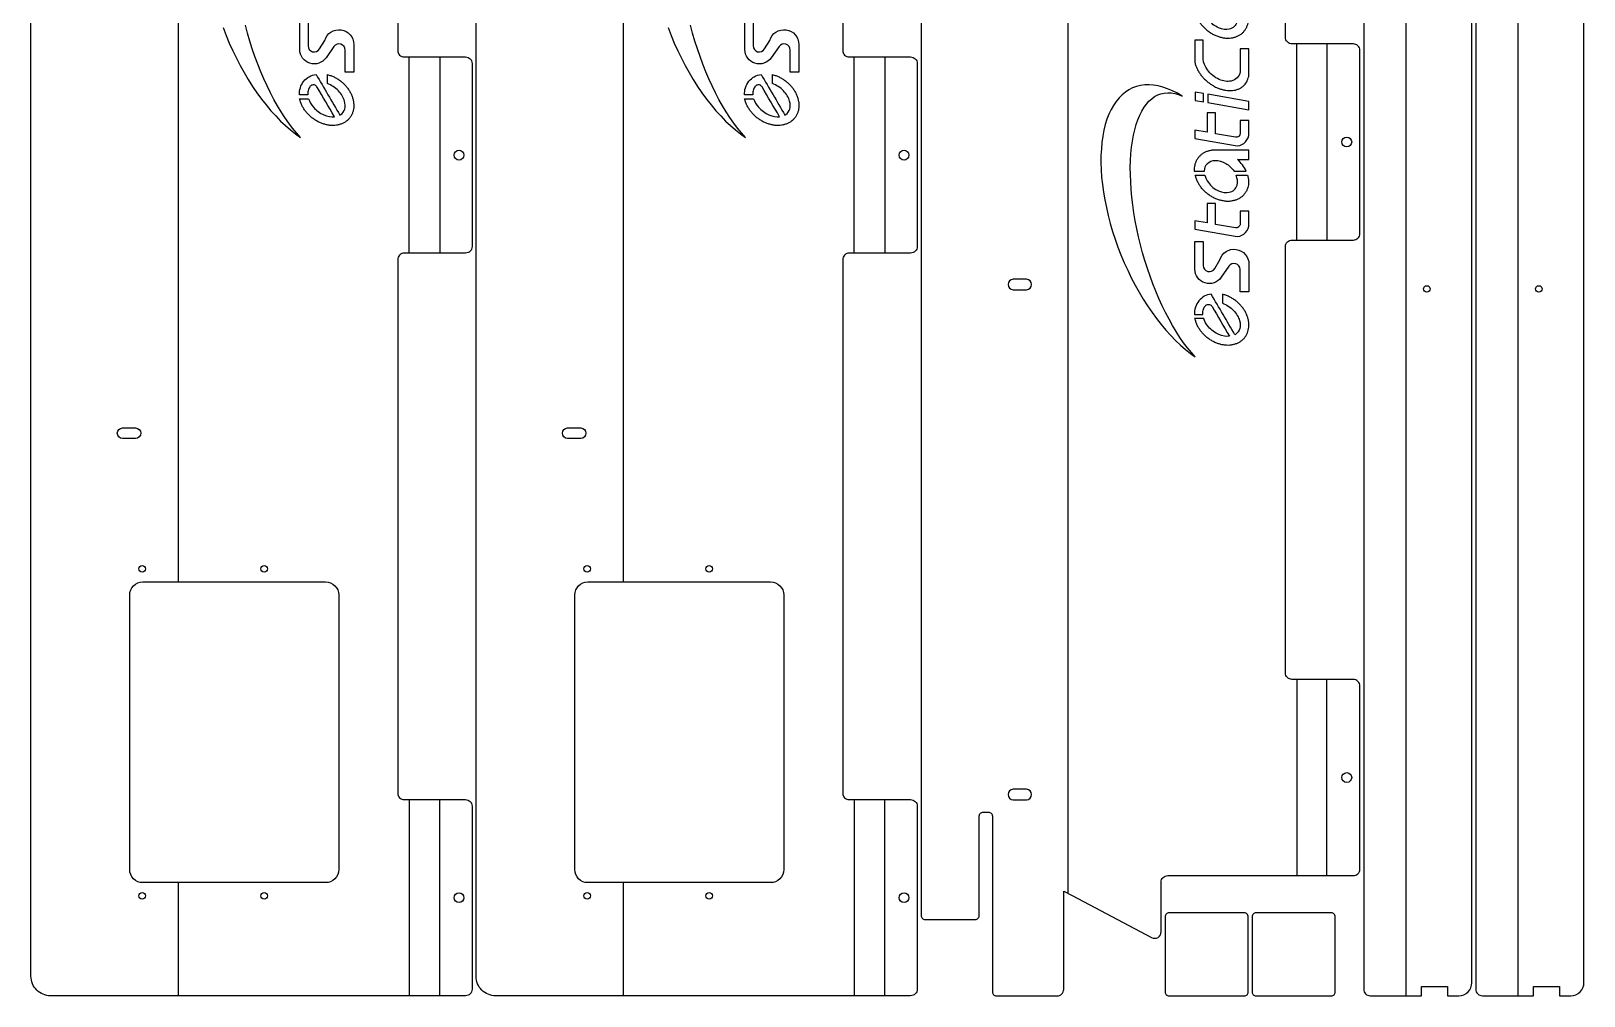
# Model space of a CAD drawing. Extents: x 8294 to 9504, y 14042 to 16993.
# Drawn here: x 8294 to 9481, y 14042 to 14780 of the extents above; entities that cross this region are included whole.
import ezdxf

# ---------------------------------------------------------------- set-up
doc = ezdxf.new("R2010")
doc.units = 0

# ---------------------------------------------------------------- blocks, each defined once
blk = doc.blocks.new('Part2130793501', base_point=(-622, -136.7))
at = {"layer": '1'}
blk.add_lwpolyline([(617, 198.7), (-560.5, 198.7, 0.414214), (-563.5, 195.7), (-563.5, 157.2, 0.414214), (-560.5, 154.2), (-484.5, 154.2, -0.414214), (-481.5, 151.2), (-481.5, 147.2, -0.414214), (-484.5, 144.2), (-619, 144.2, 0.414214), (-622, 141.2), (-622, 94.7, 0.414214), (-617, 89.7), (-542, 89.7), (-542, 89.5), (-545.1, 83.1), (-577.4, 22.5, 0.565773), (-572.9, 15.2), (-535, 15.2, -0.414214), (-530, 10.2), (-530, -131.7, 0.414214), (-525, -136.7), (-385, -136.7, 0.414214), (-380, -131.7), (-380, -84.8, -0.414214), (-375, -79.8), (-49, -79.8, -0.414214), (-44, -84.8), (-44, -131.7, 0.414214), (-39, -136.7), (101, -136.7, 0.414214), (106, -131.7), (106, -84.8, -0.414214), (111, -79.8), (437, -79.8, -0.414214)], format="xyb", dxfattribs=at)
for points in [[(-464, 128.2, 1), (-472, 128.2), (-472, 118.2, 1), (-464, 118.2)], [(-74, 128.2, 1), (-82, 128.2), (-82, 118.2, 1), (-74, 118.2)], [(-45.1, -10.6), (-45.1, -16.9), (-63.4, -16.9, 0.761737), (-65.8, -25.7), (-59.2, -29.6, -0.865241), (-62.4, -51.9), (-83.6, -51.9), (-83.6, -45.2), (-66.6, -45.2, 0.735169), (-64, -36.6), (-72.5, -30.7, -0.735169), (-66.3, -10.6)], [(-16, -20), (-30.9, -20), (-29.3, -10.6), (-35.6, -10.6), (-41.4, -43, 0.386919), (-31.6, -51.9), (-21.8, -51.9), (-21.8, -45.2), (-31.6, -45.2, -0.466308), (-34.7, -41.5), (-32, -26.3), (-16, -26.3)], [(53.4, -20), (38.4, -20), (40.1, -10.6), (33.7, -10.6), (28, -43, 0.386919), (37.7, -51.9), (47.5, -51.9), (47.5, -45.2), (37.7, -45.2, -0.466308), (34.6, -41.5), (37.3, -26.3), (53.4, -26.3)]]:
    blk.add_lwpolyline(points, format="xyb", close=True, dxfattribs=at)
for points in [[(66, -0.9), (68.3, 2.8), (70.1, 6.6), (71.7, 10.3), (73, 13.9), (73.9, 17.5), (74.5, 21), (74.7, 24.4), (74.6, 27.7), (74.2, 30.9), (73.4, 34), (72.3, 37), (70.9, 39.8), (69.1, 42.5), (67.1, 45), (64.7, 47.4), (62, 49.6), (59, 51.6), (55.7, 53.5), (52.2, 55.1), (48.4, 56.6), (44.3, 57.9), (40, 59), (35.5, 59.8), (30.7, 60.5), (25.7, 60.9), (20.6, 61.2), (15.3, 61.2), (9.8, 61.1), (4.2, 60.7), (-1.5, 60.1), (-7.3, 59.3), (-13.3, 58.3), (-19.2, 57.1), (-25.2, 55.7), (-31.3, 54.1), (-37.4, 52.3), (-43.4, 50.3), (-49.4, 48.2), (-55.4, 45.9), (-61.3, 43.4), (-67.1, 40.8), (-72.9, 38), (-78.5, 35.1), (-83.9, 32), (-89.2, 28.9), (-94.4, 25.6), (-99.4, 22.2), (-104.1, 18.7), (-108.7, 15.2), (-113, 11.6), (-117.1, 7.9), (-120.9, 4.2), (-124.4, 0.4), (-127.7, -3.4), (-130.7, -7.2), (-133.4, -10.9), (-130, -7.9), (-126.4, -5), (-122.5, -2), (-118.4, 0.9), (-114, 3.7), (-109.3, 6.5), (-104.5, 9.2), (-99.4, 11.9), (-94.2, 14.4), (-88.7, 16.9), (-83.2, 19.3), (-77.5, 21.6), (-71.7, 23.7), (-65.7, 25.7), (-59.7, 27.6), (-53.7, 29.4), (-47.6, 31), (-41.5, 32.5), (-35.3, 33.9), (-29.2, 35), (-23.2, 36.1), (-17.1, 36.9), (-11.2, 37.6), (-5.3, 38.2), (0.4, 38.5), (6, 38.7), (11.5, 38.8), (16.8, 38.6), (21.9, 38.3), (26.9, 37.8), (31.6, 37.2), (36.1, 36.4), (40.3, 35.4), (44.3, 34.3), (48, 33), (51.5, 31.6), (54.6, 30), (57.5, 28.3), (60, 26.5), (62.2, 24.5), (64.1, 22.4), (65.7, 20.2), (67, 17.8), (67.9, 15.4), (68.4, 12.9), (68.6, 10.2), (68.5, 7.5), (68, 4.8), (67.2, 2)], [(69.2, -10.9), (62.8, -10.9), (61.7, -17.2), (68.1, -17.2)], [(67.5, -20.4), (61.1, -20.4), (55.6, -51.9), (62, -51.9)]]:
    blk.add_lwpolyline(points, close=True, dxfattribs=at)
for centre in [(-455, -126.7), (31, -126.7)]:
    blk.add_circle(centre, 3.75, dxfattribs=at)
for points, knots in [([(-85.3, -23), (-95.7, -29.1), (-106, -35.1), (-116.4, -41.2), (-116.4, -41.2), (-116.2, -41.4), (-116.1, -41.7), (-115.9, -41.9), (-115.9, -41.9), (-114.9, -43.4), (-113.5, -44.4), (-111.7, -44.9), (-111.7, -44.9), (-110, -45.4), (-107.9, -45.4), (-105.6, -44.7), (-105.6, -44.7), (-103, -44), (-100.2, -42.4), (-97.8, -40.1), (-97.8, -40.1), (-95.3, -37.7), (-93.4, -34.7), (-92.3, -31.6), (-92.3, -31.6), (-90, -31.6), (-87.7, -31.6), (-85.4, -31.6), (-85.4, -31.6), (-85.7, -32.5), (-85.9, -33.3), (-86.2, -34.2), (-86.2, -34.2), (-86.6, -35.1), (-86.9, -35.9), (-87.3, -36.7), (-87.3, -36.7), (-87.7, -37.6), (-88.2, -38.4), (-88.6, -39.2), (-88.6, -39.2), (-89.1, -40), (-89.7, -40.7), (-90.2, -41.5), (-90.2, -41.5), (-90.8, -42.2), (-91.4, -43), (-92, -43.7), (-92, -43.7), (-92.7, -44.3), (-93.3, -45), (-94, -45.6), (-94, -45.6), (-94.7, -46.2), (-95.4, -46.8), (-96.2, -47.4), (-96.2, -47.4), (-96.9, -47.9), (-97.7, -48.4), (-98.5, -48.9), (-98.5, -48.9), (-99.3, -49.3), (-100, -49.7), (-100.8, -50.1), (-100.8, -50.1), (-101.7, -50.4), (-102.5, -50.7), (-103.3, -51), (-103.3, -51), (-104.1, -51.2), (-104.9, -51.4), (-105.7, -51.6), (-105.7, -51.6), (-106.6, -51.7), (-107.4, -51.8), (-108.2, -51.9), (-108.2, -51.9), (-109, -51.8), (-109.8, -51.8), (-110.6, -51.8), (-110.6, -51.8), (-111.3, -51.7), (-112.1, -51.6), (-112.9, -51.4), (-112.9, -51.4), (-113.6, -51.2), (-114.3, -51), (-115, -50.8), (-115, -50.8), (-115.7, -50.4), (-116.4, -50.1), (-117, -49.8), (-117, -49.8), (-117.6, -49.3), (-118.2, -48.9), (-118.8, -48.5), (-118.8, -48.5), (-119.4, -48), (-119.9, -47.5), (-120.4, -46.9), (-120.4, -46.9), (-120.9, -46.3), (-121.3, -45.7), (-121.8, -45.1), (-121.8, -45.1), (-122.1, -44.5), (-122.5, -43.8), (-122.8, -43.1), (-122.8, -43.1), (-123.1, -42.4), (-123.4, -41.6), (-123.6, -40.9), (-123.6, -40.9), (-123.8, -40.1), (-123.9, -39.3), (-124.1, -38.5), (-124.1, -38.5), (-124.2, -37.7), (-124.2, -36.9), (-124.3, -36.1), (-124.3, -36.1), (-124.3, -35.2), (-124.2, -34.4), (-124.2, -33.5), (-124.2, -33.5), (-124, -32.6), (-123.9, -31.8), (-123.8, -30.9), (-123.8, -30.9), (-123.5, -30), (-123.3, -29.2), (-123, -28.3), (-123, -28.3), (-122.7, -27.5), (-122.4, -26.6), (-122, -25.7), (-122, -25.7), (-121.6, -24.9), (-121.2, -24.1), (-120.8, -23.3), (-120.8, -23.3), (-120.3, -22.5), (-119.8, -21.7), (-119.2, -20.9), (-119.2, -20.9), (-118.7, -20.2), (-118.1, -19.4), (-117.5, -18.7), (-117.5, -18.7), (-116.8, -18), (-116.2, -17.4), (-115.5, -16.7), (-115.5, -16.7), (-114.8, -16.1), (-114.1, -15.5), (-113.4, -14.9), (-113.4, -14.9), (-112.7, -14.4), (-111.9, -13.9), (-111.1, -13.3), (-111.1, -13.3), (-110.4, -12.9), (-109.6, -12.5), (-108.8, -12.1), (-108.8, -12.1), (-108, -11.7), (-107.2, -11.4), (-106.3, -11.1), (-106.3, -11.1), (-105.5, -10.9), (-104.7, -10.6), (-103.9, -10.4), (-103.9, -10.4), (-103.9, -12.7), (-103.9, -15), (-103.9, -17.3), (-103.9, -17.3), (-106.1, -18), (-108.4, -19.2), (-110.4, -21), (-110.4, -21), (-112.9, -23.1), (-114.9, -26), (-116.2, -28.9), (-116.2, -28.9), (-117.4, -31.7), (-117.8, -34.6), (-117.6, -37), (-117.6, -37), (-110, -32.6), (-102.4, -28.1), (-94.8, -23.7), (-94.8, -23.7), (-94.4, -23.5), (-94.1, -23.2), (-93.9, -22.9), (-93.9, -22.9), (-93.7, -22.6), (-93.5, -22.2), (-93.4, -21.8), (-93.4, -21.8), (-93.2, -21.5), (-93.2, -21.1), (-93.2, -20.7), (-93.2, -20.7), (-93.3, -20.3), (-93.4, -19.9), (-93.6, -19.5), (-93.6, -19.5), (-93.8, -19.2), (-94, -18.9), (-94.3, -18.6), (-94.3, -18.6), (-95, -18), (-95.8, -17.5), (-96.8, -17.1), (-96.8, -17.1), (-98, -16.7), (-99.3, -16.5), (-100.9, -16.7), (-100.9, -16.7), (-100.9, -14.6), (-100.9, -12.5), (-100.9, -10.4), (-100.9, -10.4), (-99, -10.2), (-97.2, -10.4), (-95.4, -11), (-95.4, -11), (-93.7, -11.5), (-92, -12.4), (-90.6, -13.6), (-90.6, -13.6), (-89.1, -14.7), (-87.9, -16.2), (-87, -17.8), (-87, -17.8), (-86.1, -19.4), (-85.5, -21.2), (-85.3, -23)], [0, 0, 0, 0, 0.016667, 0.016667, 0.016667, 0.016667, 0.033333, 0.033333, 0.033333, 0.033333, 0.05, 0.05, 0.05, 0.05, 0.066667, 0.066667, 0.066667, 0.066667, 0.083333, 0.083333, 0.083333, 0.083333, 0.1, 0.1, 0.1, 0.1, 0.116667, 0.116667, 0.116667, 0.116667, 0.133333, 0.133333, 0.133333, 0.133333, 0.15, 0.15, 0.15, 0.15, 0.166667, 0.166667, 0.166667, 0.166667, 0.183333, 0.183333, 0.183333, 0.183333, 0.2, 0.2, 0.2, 0.2, 0.216667, 0.216667, 0.216667, 0.216667, 0.233333, 0.233333, 0.233333, 0.233333, 0.25, 0.25, 0.25, 0.25, 0.266667, 0.266667, 0.266667, 0.266667, 0.283333, 0.283333, 0.283333, 0.283333, 0.3, 0.3, 0.3, 0.3, 0.316667, 0.316667, 0.316667, 0.316667, 0.333333, 0.333333, 0.333333, 0.333333, 0.35, 0.35, 0.35, 0.35, 0.366667, 0.366667, 0.366667, 0.366667, 0.383333, 0.383333, 0.383333, 0.383333, 0.4, 0.4, 0.4, 0.4, 0.416667, 0.416667, 0.416667, 0.416667, 0.433333, 0.433333, 0.433333, 0.433333, 0.45, 0.45, 0.45, 0.45, 0.466667, 0.466667, 0.466667, 0.466667, 0.483333, 0.483333, 0.483333, 0.483333, 0.5, 0.5, 0.5, 0.5, 0.516667, 0.516667, 0.516667, 0.516667, 0.533333, 0.533333, 0.533333, 0.533333, 0.55, 0.55, 0.55, 0.55, 0.566667, 0.566667, 0.566667, 0.566667, 0.583333, 0.583333, 0.583333, 0.583333, 0.6, 0.6, 0.6, 0.6, 0.616667, 0.616667, 0.616667, 0.616667, 0.633333, 0.633333, 0.633333, 0.633333, 0.65, 0.65, 0.65, 0.65, 0.666667, 0.666667, 0.666667, 0.666667, 0.683333, 0.683333, 0.683333, 0.683333, 0.7, 0.7, 0.7, 0.7, 0.716667, 0.716667, 0.716667, 0.716667, 0.733333, 0.733333, 0.733333, 0.733333, 0.75, 0.75, 0.75, 0.75, 0.766667, 0.766667, 0.766667, 0.766667, 0.783333, 0.783333, 0.783333, 0.783333, 0.8, 0.8, 0.8, 0.8, 0.816667, 0.816667, 0.816667, 0.816667, 0.833333, 0.833333, 0.833333, 0.833333, 0.85, 0.85, 0.85, 0.85, 0.866667, 0.866667, 0.866667, 0.866667, 0.883333, 0.883333, 0.883333, 0.883333, 0.9, 0.9, 0.9, 0.9, 0.916667, 0.916667, 0.916667, 0.916667, 0.933333, 0.933333, 0.933333, 0.933333, 0.95, 0.95, 0.95, 0.95, 0.966667, 0.966667, 0.966667, 0.966667, 0.983333, 0.983333, 0.983333, 0.983333, 1, 1, 1, 1]), ([(5.7, -10.8), (4.8, -11.1), (4, -11.3), (3.2, -11.6), (3.2, -11.6), (2.4, -11.9), (1.5, -12.2), (0.7, -12.6), (0.7, -12.6), (-0.1, -13), (-0.9, -13.5), (-1.7, -13.9), (-1.7, -13.9), (-2.4, -14.4), (-3.2, -15), (-3.9, -15.5), (-3.9, -15.5), (-4.7, -16.1), (-5.4, -16.7), (-6.1, -17.4), (-6.1, -17.4), (-6.7, -18.1), (-7.4, -18.8), (-8, -19.4), (-8, -19.4), (-8.6, -20.2), (-9.2, -21), (-9.8, -21.7), (-9.8, -21.7), (-10.3, -22.5), (-10.8, -23.3), (-11.2, -24.1), (-11.2, -24.1), (-11.7, -25), (-12.1, -25.8), (-12.5, -26.7), (-12.5, -26.7), (-12.8, -27.6), (-13.1, -28.4), (-13.4, -29.3), (-13.4, -29.3), (-13.6, -30.2), (-13.8, -31.1), (-14, -31.9), (-14, -31.9), (-14.1, -32.8), (-14.2, -33.7), (-14.4, -34.6), (-14.4, -34.6), (-14.4, -35.4), (-14.4, -36.3), (-14.4, -37.1), (-14.4, -37.1), (-14.2, -37.9), (-14.1, -38.8), (-14, -39.6), (-14, -39.6), (-13.8, -40.4), (-13.6, -41.1), (-13.4, -41.9), (-13.4, -41.9), (-13.1, -42.6), (-12.8, -43.3), (-12.5, -44.1), (-12.5, -44.1), (-12.1, -44.7), (-11.7, -45.3), (-11.2, -46), (-11.2, -46), (-10.8, -46.6), (-10.3, -47.1), (-9.8, -47.7), (-9.8, -47.7), (-9.2, -48.1), (-8.6, -48.6), (-8, -49.1), (-8, -49.1), (-7.4, -49.5), (-6.7, -49.8), (-6.1, -50.2), (-6.1, -50.2), (-5.4, -50.5), (-4.7, -50.7), (-3.9, -51), (-3.9, -51), (-3.2, -51.2), (-2.4, -51.3), (-1.7, -51.5), (-1.7, -51.5), (-0.9, -51.5), (-0.1, -51.6), (0.7, -51.6), (0.7, -51.6), (1.5, -51.6), (2.4, -51.5), (3.2, -51.4), (3.2, -51.4), (4, -51.2), (4.8, -51.1), (5.7, -50.9), (5.7, -50.9), (5.7, -47.9), (5.7, -45), (5.7, -42.1), (5.7, -42.1), (3, -43.2), (0.2, -43.4), (-2, -42.8), (-2, -42.8), (-4.9, -42), (-6.9, -39.8), (-7.5, -36.7), (-7.5, -36.7), (-8, -34.4), (-7.7, -31.5), (-6.4, -28.7), (-6.4, -28.7), (-5.1, -25.7), (-2.8, -22.9), (-0.1, -20.9), (-0.1, -20.9), (1.7, -19.6), (3.7, -18.7), (5.7, -18.2), (5.7, -18.2), (5.7, -15.8), (5.7, -13.3), (5.7, -10.8)], [0, 0, 0, 0, 0.03125, 0.03125, 0.03125, 0.03125, 0.0625, 0.0625, 0.0625, 0.0625, 0.09375, 0.09375, 0.09375, 0.09375, 0.125, 0.125, 0.125, 0.125, 0.15625, 0.15625, 0.15625, 0.15625, 0.1875, 0.1875, 0.1875, 0.1875, 0.21875, 0.21875, 0.21875, 0.21875, 0.25, 0.25, 0.25, 0.25, 0.28125, 0.28125, 0.28125, 0.28125, 0.3125, 0.3125, 0.3125, 0.3125, 0.34375, 0.34375, 0.34375, 0.34375, 0.375, 0.375, 0.375, 0.375, 0.40625, 0.40625, 0.40625, 0.40625, 0.4375, 0.4375, 0.4375, 0.4375, 0.46875, 0.46875, 0.46875, 0.46875, 0.5, 0.5, 0.5, 0.5, 0.53125, 0.53125, 0.53125, 0.53125, 0.5625, 0.5625, 0.5625, 0.5625, 0.59375, 0.59375, 0.59375, 0.59375, 0.625, 0.625, 0.625, 0.625, 0.65625, 0.65625, 0.65625, 0.65625, 0.6875, 0.6875, 0.6875, 0.6875, 0.71875, 0.71875, 0.71875, 0.71875, 0.75, 0.75, 0.75, 0.75, 0.78125, 0.78125, 0.78125, 0.78125, 0.8125, 0.8125, 0.8125, 0.8125, 0.84375, 0.84375, 0.84375, 0.84375, 0.875, 0.875, 0.875, 0.875, 0.90625, 0.90625, 0.90625, 0.90625, 0.9375, 0.9375, 0.9375, 0.9375, 0.96875, 0.96875, 0.96875, 0.96875, 1, 1, 1, 1]), ([(24.8, -26.1), (24.8, -34.7), (24.8, -43.3), (24.8, -51.9), (24.8, -51.9), (22.4, -51.9), (20.1, -51.9), (17.7, -51.9), (17.7, -51.9), (17.7, -49), (17.7, -46), (17.7, -43.1), (17.7, -43.1), (16.4, -44.5), (15, -45.8), (13.5, -46.9), (13.5, -46.9), (12, -48.1), (10.4, -49), (8.7, -49.8), (8.7, -49.8), (8.7, -46.7), (8.7, -43.6), (8.7, -40.5), (8.7, -40.5), (11.1, -38.9), (13.2, -36.6), (14.6, -34.2), (14.6, -34.2), (16.2, -31.6), (16.9, -28.8), (16.9, -26.3), (16.9, -26.3), (16.9, -23.8), (16, -21.7), (14.6, -20.3), (14.6, -20.3), (13.2, -18.8), (11.1, -17.9), (8.7, -17.9), (8.7, -17.9), (8.7, -15.3), (8.7, -12.7), (8.7, -10.1), (8.7, -10.1), (9.5, -10.1), (10.3, -10.1), (11.1, -10.1), (11.1, -10.1), (11.9, -10.2), (12.6, -10.4), (13.4, -10.5), (13.4, -10.5), (14.1, -10.7), (14.9, -10.9), (15.6, -11.2), (15.6, -11.2), (16.3, -11.5), (16.9, -11.8), (17.6, -12.2), (17.6, -12.2), (18.2, -12.6), (18.8, -13), (19.4, -13.5), (19.4, -13.5), (20, -14), (20.5, -14.5), (21, -15), (21, -15), (21.5, -15.7), (21.9, -16.3), (22.4, -16.9), (22.4, -16.9), (22.7, -17.6), (23.1, -18.2), (23.4, -18.9), (23.4, -18.9), (23.7, -19.7), (23.9, -20.4), (24.2, -21.2), (24.2, -21.2), (24.4, -22), (24.5, -22.8), (24.7, -23.6), (24.7, -23.6), (24.7, -24.4), (24.8, -25.3), (24.8, -26.1)], [0, 0, 0, 0, 0.045455, 0.045455, 0.045455, 0.045455, 0.090909, 0.090909, 0.090909, 0.090909, 0.136364, 0.136364, 0.136364, 0.136364, 0.181818, 0.181818, 0.181818, 0.181818, 0.227273, 0.227273, 0.227273, 0.227273, 0.272727, 0.272727, 0.272727, 0.272727, 0.318182, 0.318182, 0.318182, 0.318182, 0.363636, 0.363636, 0.363636, 0.363636, 0.409091, 0.409091, 0.409091, 0.409091, 0.454545, 0.454545, 0.454545, 0.454545, 0.5, 0.5, 0.5, 0.5, 0.545455, 0.545455, 0.545455, 0.545455, 0.590909, 0.590909, 0.590909, 0.590909, 0.636364, 0.636364, 0.636364, 0.636364, 0.681818, 0.681818, 0.681818, 0.681818, 0.727273, 0.727273, 0.727273, 0.727273, 0.772727, 0.772727, 0.772727, 0.772727, 0.818182, 0.818182, 0.818182, 0.818182, 0.863636, 0.863636, 0.863636, 0.863636, 0.909091, 0.909091, 0.909091, 0.909091, 0.954545, 0.954545, 0.954545, 0.954545, 1, 1, 1, 1]), ([(108.8, -10.6), (108.8, -12.7), (108.8, -14.8), (108.8, -16.9), (108.8, -16.9), (104, -16.9), (99.1, -16.9), (94.3, -16.9), (94.3, -16.9), (91.6, -17.2), (88.8, -18.3), (86.2, -20.1), (86.2, -20.1), (83, -22.4), (80.3, -25.7), (78.8, -29.1), (78.8, -29.1), (77.4, -32.3), (77, -35.5), (77.6, -38.2), (77.6, -38.2), (78.4, -41.9), (80.9, -44.5), (84.6, -45.2), (84.6, -45.2), (90.5, -45.2), (96.4, -45.2), (102.2, -45.2), (102.2, -45.2), (102.2, -47.4), (102.2, -49.7), (102.2, -51.9), (102.2, -51.9), (95.9, -51.9), (89.6, -51.9), (83.3, -51.9), (83.3, -51.9), (82.5, -51.8), (81.8, -51.7), (81, -51.7), (81, -51.7), (80.3, -51.5), (79.6, -51.3), (78.9, -51.1), (78.9, -51.1), (78.2, -50.8), (77.6, -50.5), (76.9, -50.2), (76.9, -50.2), (76.4, -49.8), (75.8, -49.5), (75.2, -49.1), (75.2, -49.1), (74.7, -48.6), (74.2, -48.1), (73.7, -47.6), (73.7, -47.6), (73.3, -47), (72.8, -46.4), (72.4, -45.8), (72.4, -45.8), (72.1, -45.2), (71.8, -44.5), (71.4, -43.9), (71.4, -43.9), (71.2, -43.1), (71, -42.4), (70.7, -41.7), (70.7, -41.7), (70.6, -40.9), (70.5, -40.1), (70.4, -39.3), (70.4, -39.3), (70.3, -38.5), (70.3, -37.7), (70.3, -36.8), (70.3, -36.8), (70.4, -36), (70.4, -35.1), (70.5, -34.2), (70.5, -34.2), (70.7, -33.4), (70.9, -32.5), (71.1, -31.6), (71.1, -31.6), (71.3, -30.7), (71.6, -29.8), (71.9, -29), (71.9, -29), (72.3, -28.1), (72.6, -27.2), (73, -26.3), (73, -26.3), (73.5, -25.5), (74, -24.7), (74.4, -23.8), (74.4, -23.8), (75, -23), (75.5, -22.2), (76.1, -21.4), (76.1, -21.4), (76.7, -20.6), (77.3, -19.9), (77.9, -19.1), (77.9, -19.1), (78.6, -18.4), (79.3, -17.7), (80, -17), (80, -17), (80.7, -16.4), (81.4, -15.8), (82.2, -15.2), (82.2, -15.2), (82.9, -14.7), (83.7, -14.1), (84.5, -13.6), (84.5, -13.6), (85.3, -13.2), (86.1, -12.7), (86.9, -12.3), (86.9, -12.3), (87.7, -11.9), (88.5, -11.6), (89.3, -11.3), (89.3, -11.3), (90.2, -11), (91, -10.8), (91.8, -10.6), (91.8, -10.6), (97.5, -10.6), (103.1, -10.6), (108.8, -10.6)], [0, 0, 0, 0, 0.030303, 0.030303, 0.030303, 0.030303, 0.060606, 0.060606, 0.060606, 0.060606, 0.090909, 0.090909, 0.090909, 0.090909, 0.121212, 0.121212, 0.121212, 0.121212, 0.151515, 0.151515, 0.151515, 0.151515, 0.181818, 0.181818, 0.181818, 0.181818, 0.212121, 0.212121, 0.212121, 0.212121, 0.242424, 0.242424, 0.242424, 0.242424, 0.272727, 0.272727, 0.272727, 0.272727, 0.30303, 0.30303, 0.30303, 0.30303, 0.333333, 0.333333, 0.333333, 0.333333, 0.363636, 0.363636, 0.363636, 0.363636, 0.393939, 0.393939, 0.393939, 0.393939, 0.424242, 0.424242, 0.424242, 0.424242, 0.454545, 0.454545, 0.454545, 0.454545, 0.484848, 0.484848, 0.484848, 0.484848, 0.515152, 0.515152, 0.515152, 0.515152, 0.545455, 0.545455, 0.545455, 0.545455, 0.575758, 0.575758, 0.575758, 0.575758, 0.606061, 0.606061, 0.606061, 0.606061, 0.636364, 0.636364, 0.636364, 0.636364, 0.666667, 0.666667, 0.666667, 0.666667, 0.69697, 0.69697, 0.69697, 0.69697, 0.727273, 0.727273, 0.727273, 0.727273, 0.757576, 0.757576, 0.757576, 0.757576, 0.787879, 0.787879, 0.787879, 0.787879, 0.818182, 0.818182, 0.818182, 0.818182, 0.848485, 0.848485, 0.848485, 0.848485, 0.878788, 0.878788, 0.878788, 0.878788, 0.909091, 0.909091, 0.909091, 0.909091, 0.939394, 0.939394, 0.939394, 0.939394, 0.969697, 0.969697, 0.969697, 0.969697, 1, 1, 1, 1]), ([(130.4, -10.8), (130.4, -13.3), (130.4, -15.8), (130.4, -18.2), (130.4, -18.2), (128.5, -18.7), (126.5, -19.6), (124.7, -20.9), (124.7, -20.9), (121.9, -22.9), (119.6, -25.7), (118.3, -28.7), (118.3, -28.7), (117.1, -31.5), (116.7, -34.4), (117.2, -36.7), (117.2, -36.7), (117.9, -39.8), (119.9, -42), (122.8, -42.8), (122.8, -42.8), (125, -43.4), (127.7, -43.2), (130.4, -42.1), (130.4, -42.1), (130.4, -45), (130.4, -47.9), (130.4, -50.9), (130.4, -50.9), (129.6, -51.1), (128.8, -51.2), (127.9, -51.4), (127.9, -51.4), (127.1, -51.5), (126.3, -51.6), (125.5, -51.6), (125.5, -51.6), (124.7, -51.6), (123.9, -51.5), (123.1, -51.5), (123.1, -51.5), (122.3, -51.3), (121.6, -51.2), (120.8, -51), (120.8, -51), (120.1, -50.7), (119.4, -50.5), (118.7, -50.2), (118.7, -50.2), (118, -49.8), (117.4, -49.5), (116.7, -49.1), (116.7, -49.1), (116.2, -48.6), (115.6, -48.1), (115, -47.7), (115, -47.7), (114.5, -47.1), (114, -46.6), (113.5, -46), (113.5, -46), (113.1, -45.3), (112.7, -44.7), (112.3, -44.1), (112.3, -44.1), (112, -43.3), (111.7, -42.6), (111.4, -41.9), (111.4, -41.9), (111.1, -41.1), (110.9, -40.4), (110.7, -39.6), (110.7, -39.6), (110.6, -38.8), (110.5, -37.9), (110.4, -37.1), (110.4, -37.1), (110.4, -36.3), (110.4, -35.4), (110.4, -34.6), (110.4, -34.6), (110.5, -33.7), (110.6, -32.8), (110.7, -31.9), (110.7, -31.9), (110.9, -31.1), (111.1, -30.2), (111.4, -29.3), (111.4, -29.3), (111.7, -28.4), (112, -27.6), (112.3, -26.7), (112.3, -26.7), (112.7, -25.8), (113.1, -25), (113.5, -24.1), (113.5, -24.1), (114, -23.3), (114.5, -22.5), (115, -21.7), (115, -21.7), (115.6, -21), (116.2, -20.2), (116.7, -19.4), (116.7, -19.4), (117.4, -18.8), (118, -18.1), (118.7, -17.4), (118.7, -17.4), (119.4, -16.7), (120.1, -16.1), (120.8, -15.5), (120.8, -15.5), (121.6, -15), (122.3, -14.4), (123.1, -13.9), (123.1, -13.9), (123.9, -13.5), (124.7, -13), (125.5, -12.6), (125.5, -12.6), (126.3, -12.2), (127.1, -11.9), (127.9, -11.6), (127.9, -11.6), (128.8, -11.3), (129.6, -11.1), (130.4, -10.8)], [0, 0, 0, 0, 0.03125, 0.03125, 0.03125, 0.03125, 0.0625, 0.0625, 0.0625, 0.0625, 0.09375, 0.09375, 0.09375, 0.09375, 0.125, 0.125, 0.125, 0.125, 0.15625, 0.15625, 0.15625, 0.15625, 0.1875, 0.1875, 0.1875, 0.1875, 0.21875, 0.21875, 0.21875, 0.21875, 0.25, 0.25, 0.25, 0.25, 0.28125, 0.28125, 0.28125, 0.28125, 0.3125, 0.3125, 0.3125, 0.3125, 0.34375, 0.34375, 0.34375, 0.34375, 0.375, 0.375, 0.375, 0.375, 0.40625, 0.40625, 0.40625, 0.40625, 0.4375, 0.4375, 0.4375, 0.4375, 0.46875, 0.46875, 0.46875, 0.46875, 0.5, 0.5, 0.5, 0.5, 0.53125, 0.53125, 0.53125, 0.53125, 0.5625, 0.5625, 0.5625, 0.5625, 0.59375, 0.59375, 0.59375, 0.59375, 0.625, 0.625, 0.625, 0.625, 0.65625, 0.65625, 0.65625, 0.65625, 0.6875, 0.6875, 0.6875, 0.6875, 0.71875, 0.71875, 0.71875, 0.71875, 0.75, 0.75, 0.75, 0.75, 0.78125, 0.78125, 0.78125, 0.78125, 0.8125, 0.8125, 0.8125, 0.8125, 0.84375, 0.84375, 0.84375, 0.84375, 0.875, 0.875, 0.875, 0.875, 0.90625, 0.90625, 0.90625, 0.90625, 0.9375, 0.9375, 0.9375, 0.9375, 0.96875, 0.96875, 0.96875, 0.96875, 1, 1, 1, 1])]:
    blk.add_open_spline(points, degree=3, knots=knots, dxfattribs=at)
at = {"layer": '2'}
for p, q in [((-543.6, 86.3), (307, 86.3)), ((-380, -88.6), (-530, -88.6)), ((-44, -88.6), (106, -88.6)), ((-530, -111.4), (-380, -111.4)), ((106, -111.4), (-44, -111.4))]:
    blk.add_line(p, q, dxfattribs=at)
blk = doc.blocks.new('Part967037636', base_point=(-670.5, -25))
at = {"layer": '1'}
blk.add_lwpolyline([(670.5, 52.7, 0.414214), (665.5, 57.7), (-665.5, 57.7, 0.414214), (-670.5, 52.7), (-670.5, 13.6), (-663.5, 13.6), (-663.5, -6.4), (-670.5, -6.4), (-670.5, -15, 0.414214), (-660.5, -25), (660.5, -25, 0.414214), (670.5, -15), (670.5, -6.4), (663.5, -6.4), (663.5, 13.6), (670.5, 13.6)], format="xyb", close=True, dxfattribs=at)
blk.add_circle((-130, 9.5), 2.5, dxfattribs=at)
at = {"layer": '2'}
blk.add_line((-670.5, 25.3), (670.5, 25.3), dxfattribs=at)
blk = doc.blocks.new('Part1392799702', base_point=(-670.5, -25))
at = {"layer": '1'}
blk.add_lwpolyline([(670.5, 52.7, 0.414214), (665.5, 57.7), (-665.5, 57.7, 0.414214), (-670.5, 52.7), (-670.5, 13.6), (-663.5, 13.6), (-663.5, -6.4), (-670.5, -6.4), (-670.5, -15, 0.414214), (-660.5, -25), (660.5, -25, 0.414214), (670.5, -15), (670.5, -6.4), (663.5, -6.4), (663.5, 13.6), (670.5, 13.6)], format="xyb", close=True, dxfattribs=at)
blk.add_circle((-130, 9.5), 2.5, dxfattribs=at)
at = {"layer": '2'}
blk.add_line((-670.5, 25.3), (670.5, 25.3), dxfattribs=at)
blk = doc.blocks.new('Part1988496389', base_point=(-644.7, -136.5))
at = {"layer": '1'}
blk.add_lwpolyline([(486, -79.6), (78.2, -79.6, 0.414214), (73.2, -84.6), (73.2, -131.5, -0.414214), (68.2, -136.5), (-71.8, -136.5, -0.414214), (-76.8, -131.5), (-76.8, -84.6, 0.414214), (-81.8, -79.6), (-489.7, -79.6, 0.414214), (-494.7, -84.6), (-494.7, -131.5, -0.414214), (-499.7, -136.5), (-639.7, -136.5, -0.414214), (-644.7, -131.5), (-644.7, 185.7, -0.414214), (-629.7, 200.7), (444, 200.7, -0.414214)], format="xyb", dxfattribs=at)
for points in [[(-210.5, 130.7), (-210.5, 120.7, -1), (-218.5, 120.7), (-218.5, 130.7, -1)], [(-328.2, 115.2), (-328.2, -24.5, -0.414214), (-338.2, -34.5), (-548.2, -34.5, -0.414214), (-558.2, -24.5), (-558.2, 115.2, -0.414214), (-548.2, 125.2), (-338.2, 125.2, -0.414214)], [(100, -4.8), (100, -11.1), (81.8, -11.1, 0.761737), (79.3, -19.9), (85.9, -23.8, -0.865241), (82.7, -46.1), (61.5, -46.1), (61.5, -39.5), (78.5, -39.5, 0.735169), (81.2, -30.9), (72.6, -24.9, -0.735169), (78.9, -4.8)]]:
    blk.add_lwpolyline(points, format="xyb", close=True, dxfattribs=at)
blk.add_lwpolyline([(95.7, 53.9), (89.7, 51.6), (83.8, 49.2), (78, 46.5), (72.3, 43.7), (66.7, 40.8), (61.2, 37.8), (55.9, 34.6), (50.7, 31.3), (45.8, 28), (41, 24.5), (36.5, 20.9), (32.1, 17.3), (28.1, 13.6), (24.2, 9.9), (20.7, 6.2), (17.4, 2.4), (14.4, -1.4), (11.7, -5.2), (15.1, -2.2), (18.7, 0.8), (22.6, 3.7), (26.8, 6.6), (31.2, 9.5), (35.8, 12.3), (40.7, 15), (45.7, 17.6), (51, 20.2), (56.4, 22.7), (61.9, 25), (67.6, 27.3), (73.5, 29.5), (79.4, 31.5), (85.4, 33.4), (91.4, 35.2), (97.5, 36.8)], dxfattribs=at)
for centre, radius in [((-568.2, 115.7), 2.5), ((-318.2, 115.7), 2.5), ((-568.2, 22.5), 2.5), ((-318.2, 22.5), 2.5), ((-569.7, -126.5), 3.75), ((-1.9, -126.5), 3.75)]:
    blk.add_circle(centre, radius, dxfattribs=at)
blk.add_open_spline([(59.8, -17.2), (59.6, -15.4), (59, -13.6), (58.1, -12), (58.1, -12), (57.2, -10.4), (56, -9), (54.6, -7.8), (54.6, -7.8), (53.1, -6.6), (51.5, -5.8), (49.7, -5.2), (49.7, -5.2), (47.9, -4.7), (46.1, -4.5), (44.2, -4.6), (44.2, -4.6), (44.2, -6.7), (44.2, -8.8), (44.2, -10.9), (44.2, -10.9), (45.8, -10.8), (47.2, -11), (48.3, -11.4), (48.3, -11.4), (49.3, -11.7), (50.1, -12.2), (50.8, -12.8), (50.8, -12.8), (51.1, -13.1), (51.4, -13.4), (51.6, -13.8), (51.6, -13.8), (51.7, -14.1), (51.8, -14.5), (51.9, -14.9), (51.9, -14.9), (51.9, -15.3), (51.9, -15.7), (51.8, -16.1), (51.8, -16.1), (51.7, -16.5), (51.5, -16.8), (51.2, -17.1), (51.2, -17.1), (51, -17.5), (50.7, -17.7), (50.3, -17.9), (50.3, -17.9), (42.7, -22.4), (35.1, -26.8), (27.5, -31.3), (27.5, -31.3), (27.3, -28.9), (27.7, -26), (29, -23.2), (29, -23.2), (30.2, -20.2), (32.3, -17.4), (34.7, -15.3), (34.7, -15.3), (36.8, -13.5), (39.1, -12.2), (41.2, -11.5), (41.2, -11.5), (41.2, -9.2), (41.2, -6.9), (41.2, -4.6), (41.2, -4.6), (40.4, -4.9), (39.6, -5.1), (38.8, -5.3), (38.8, -5.3), (38, -5.7), (37.2, -6), (36.3, -6.3), (36.3, -6.3), (35.6, -6.7), (34.8, -7.2), (34, -7.6), (34, -7.6), (33.2, -8.1), (32.5, -8.6), (31.7, -9.1), (31.7, -9.1), (31, -9.7), (30.3, -10.3), (29.6, -10.9), (29.6, -10.9), (28.9, -11.6), (28.3, -12.3), (27.6, -12.9), (27.6, -12.9), (27, -13.7), (26.5, -14.4), (25.9, -15.2), (25.9, -15.2), (25.4, -15.9), (24.9, -16.7), (24.4, -17.5), (24.4, -17.5), (23.9, -18.3), (23.5, -19.2), (23.1, -20), (23.1, -20), (22.7, -20.8), (22.4, -21.7), (22.1, -22.6), (22.1, -22.6), (21.8, -23.4), (21.6, -24.3), (21.4, -25.2), (21.4, -25.2), (21.2, -26), (21.1, -26.9), (20.9, -27.8), (20.9, -27.8), (20.9, -28.6), (20.9, -29.5), (20.8, -30.3), (20.8, -30.3), (20.9, -31.1), (20.9, -32), (21, -32.8), (21, -32.8), (21.2, -33.6), (21.3, -34.4), (21.5, -35.2), (21.5, -35.2), (21.8, -35.9), (22, -36.6), (22.3, -37.4), (22.3, -37.4), (22.7, -38), (23, -38.7), (23.4, -39.4), (23.4, -39.4), (23.8, -40), (24.3, -40.6), (24.7, -41.2), (24.7, -41.2), (25.2, -41.7), (25.8, -42.2), (26.3, -42.7), (26.3, -42.7), (26.9, -43.2), (27.5, -43.6), (28.1, -44), (28.1, -44), (28.8, -44.4), (29.4, -44.7), (30.1, -45), (30.1, -45), (30.8, -45.2), (31.5, -45.5), (32.3, -45.7), (32.3, -45.7), (33, -45.8), (33.8, -45.9), (34.5, -46.1), (34.5, -46.1), (35.3, -46.1), (36.1, -46.1), (36.9, -46.1), (36.9, -46.1), (37.7, -46), (38.6, -45.9), (39.4, -45.8), (39.4, -45.8), (40.2, -45.6), (41, -45.4), (41.8, -45.2), (41.8, -45.2), (42.7, -44.9), (43.5, -44.6), (44.3, -44.3), (44.3, -44.3), (45.1, -43.9), (45.9, -43.5), (46.7, -43.1), (46.7, -43.1), (47.4, -42.6), (48.2, -42.1), (49, -41.6), (49, -41.6), (49.7, -41.1), (50.4, -40.5), (51.1, -39.9), (51.1, -39.9), (51.8, -39.2), (52.5, -38.6), (53.1, -37.9), (53.1, -37.9), (53.7, -37.2), (54.3, -36.5), (54.9, -35.8), (54.9, -35.8), (55.5, -35), (56, -34.2), (56.5, -33.4), (56.5, -33.4), (57, -32.6), (57.4, -31.8), (57.9, -31), (57.9, -31), (58.2, -30.1), (58.6, -29.3), (58.9, -28.5), (58.9, -28.5), (59.2, -27.6), (59.5, -26.7), (59.7, -25.9), (59.7, -25.9), (57.4, -25.9), (55.1, -25.9), (52.8, -25.9), (52.8, -25.9), (51.7, -28.9), (49.8, -32), (47.3, -34.3), (47.3, -34.3), (44.9, -36.6), (42.1, -38.3), (39.5, -39), (39.5, -39), (37.2, -39.6), (35.1, -39.6), (33.4, -39.1), (33.4, -39.1), (31.6, -38.6), (30.3, -37.6), (29.2, -36.2), (29.2, -36.2), (29.1, -35.9), (28.9, -35.7), (28.7, -35.4), (28.7, -35.4), (39.1, -29.4), (49.5, -23.3), (59.8, -17.2)], degree=3, knots=[0, 0, 0, 0, 0.016667, 0.016667, 0.016667, 0.016667, 0.033333, 0.033333, 0.033333, 0.033333, 0.05, 0.05, 0.05, 0.05, 0.066667, 0.066667, 0.066667, 0.066667, 0.083333, 0.083333, 0.083333, 0.083333, 0.1, 0.1, 0.1, 0.1, 0.116667, 0.116667, 0.116667, 0.116667, 0.133333, 0.133333, 0.133333, 0.133333, 0.15, 0.15, 0.15, 0.15, 0.166667, 0.166667, 0.166667, 0.166667, 0.183333, 0.183333, 0.183333, 0.183333, 0.2, 0.2, 0.2, 0.2, 0.216667, 0.216667, 0.216667, 0.216667, 0.233333, 0.233333, 0.233333, 0.233333, 0.25, 0.25, 0.25, 0.25, 0.266667, 0.266667, 0.266667, 0.266667, 0.283333, 0.283333, 0.283333, 0.283333, 0.3, 0.3, 0.3, 0.3, 0.316667, 0.316667, 0.316667, 0.316667, 0.333333, 0.333333, 0.333333, 0.333333, 0.35, 0.35, 0.35, 0.35, 0.366667, 0.366667, 0.366667, 0.366667, 0.383333, 0.383333, 0.383333, 0.383333, 0.4, 0.4, 0.4, 0.4, 0.416667, 0.416667, 0.416667, 0.416667, 0.433333, 0.433333, 0.433333, 0.433333, 0.45, 0.45, 0.45, 0.45, 0.466667, 0.466667, 0.466667, 0.466667, 0.483333, 0.483333, 0.483333, 0.483333, 0.5, 0.5, 0.5, 0.5, 0.516667, 0.516667, 0.516667, 0.516667, 0.533333, 0.533333, 0.533333, 0.533333, 0.55, 0.55, 0.55, 0.55, 0.566667, 0.566667, 0.566667, 0.566667, 0.583333, 0.583333, 0.583333, 0.583333, 0.6, 0.6, 0.6, 0.6, 0.616667, 0.616667, 0.616667, 0.616667, 0.633333, 0.633333, 0.633333, 0.633333, 0.65, 0.65, 0.65, 0.65, 0.666667, 0.666667, 0.666667, 0.666667, 0.683333, 0.683333, 0.683333, 0.683333, 0.7, 0.7, 0.7, 0.7, 0.716667, 0.716667, 0.716667, 0.716667, 0.733333, 0.733333, 0.733333, 0.733333, 0.75, 0.75, 0.75, 0.75, 0.766667, 0.766667, 0.766667, 0.766667, 0.783333, 0.783333, 0.783333, 0.783333, 0.8, 0.8, 0.8, 0.8, 0.816667, 0.816667, 0.816667, 0.816667, 0.833333, 0.833333, 0.833333, 0.833333, 0.85, 0.85, 0.85, 0.85, 0.866667, 0.866667, 0.866667, 0.866667, 0.883333, 0.883333, 0.883333, 0.883333, 0.9, 0.9, 0.9, 0.9, 0.916667, 0.916667, 0.916667, 0.916667, 0.933333, 0.933333, 0.933333, 0.933333, 0.95, 0.95, 0.95, 0.95, 0.966667, 0.966667, 0.966667, 0.966667, 0.983333, 0.983333, 0.983333, 0.983333, 1, 1, 1, 1], dxfattribs=at)
at = {"layer": '2'}
for p, q in [((-644.7, 87.9), (-558.2, 87.9)), ((-328.2, 87.9), (641, 87.9)), ((-494.7, -88.4), (-644.7, -88.4)), ((-76.8, -88.4), (73.2, -88.4)), ((-644.7, -111.9), (-494.7, -111.9)), ((73.2, -111.9), (-76.8, -111.9))]:
    blk.add_line(p, q, dxfattribs=at)
blk = doc.blocks.new('Part1080933478', base_point=(-644.7, -136.5))
at = {"layer": '1'}
blk.add_lwpolyline([(486, -79.6), (78.2, -79.6, 0.414214), (73.2, -84.6), (73.2, -131.5, -0.414214), (68.2, -136.5), (-71.8, -136.5, -0.414214), (-76.8, -131.5), (-76.8, -84.6, 0.414214), (-81.8, -79.6), (-489.7, -79.6, 0.414214), (-494.7, -84.6), (-494.7, -131.5, -0.414214), (-499.7, -136.5), (-639.7, -136.5, -0.414214), (-644.7, -131.5), (-644.7, 185.7, -0.414214), (-629.7, 200.7), (444, 200.7, -0.414214)], format="xyb", dxfattribs=at)
for points in [[(-210.5, 130.7), (-210.5, 120.7, -1), (-218.5, 120.7), (-218.5, 130.7, -1)], [(-328.2, 115.2), (-328.2, -24.5, -0.414214), (-338.2, -34.5), (-548.2, -34.5, -0.414214), (-558.2, -24.5), (-558.2, 115.2, -0.414214), (-548.2, 125.2), (-338.2, 125.2, -0.414214)], [(100, -4.8), (100, -11.1), (81.8, -11.1, 0.761737), (79.3, -19.9), (85.9, -23.8, -0.865241), (82.7, -46.1), (61.5, -46.1), (61.5, -39.5), (78.5, -39.5, 0.735169), (81.2, -30.9), (72.6, -24.9, -0.735169), (78.9, -4.8)]]:
    blk.add_lwpolyline(points, format="xyb", close=True, dxfattribs=at)
blk.add_lwpolyline([(95.7, 53.9), (89.7, 51.6), (83.8, 49.2), (78, 46.5), (72.3, 43.7), (66.7, 40.8), (61.2, 37.8), (55.9, 34.6), (50.7, 31.3), (45.8, 28), (41, 24.5), (36.5, 20.9), (32.1, 17.3), (28.1, 13.6), (24.2, 9.9), (20.7, 6.2), (17.4, 2.4), (14.4, -1.4), (11.7, -5.2), (15.1, -2.2), (18.7, 0.8), (22.6, 3.7), (26.8, 6.6), (31.2, 9.5), (35.8, 12.3), (40.7, 15), (45.7, 17.6), (51, 20.2), (56.4, 22.7), (61.9, 25), (67.6, 27.3), (73.5, 29.5), (79.4, 31.5), (85.4, 33.4), (91.4, 35.2), (97.5, 36.8)], dxfattribs=at)
for centre, radius in [((-568.2, 115.7), 2.5), ((-318.2, 115.7), 2.5), ((-568.2, 22.5), 2.5), ((-318.2, 22.5), 2.5), ((-569.7, -126.5), 3.75), ((-1.9, -126.5), 3.75)]:
    blk.add_circle(centre, radius, dxfattribs=at)
blk.add_open_spline([(59.8, -17.2), (59.6, -15.4), (59, -13.6), (58.1, -12), (58.1, -12), (57.2, -10.4), (56, -9), (54.6, -7.8), (54.6, -7.8), (53.1, -6.6), (51.5, -5.8), (49.7, -5.2), (49.7, -5.2), (47.9, -4.7), (46.1, -4.5), (44.2, -4.6), (44.2, -4.6), (44.2, -6.7), (44.2, -8.8), (44.2, -10.9), (44.2, -10.9), (45.8, -10.8), (47.2, -11), (48.3, -11.4), (48.3, -11.4), (49.3, -11.7), (50.1, -12.2), (50.8, -12.8), (50.8, -12.8), (51.1, -13.1), (51.4, -13.4), (51.6, -13.8), (51.6, -13.8), (51.7, -14.1), (51.8, -14.5), (51.9, -14.9), (51.9, -14.9), (51.9, -15.3), (51.9, -15.7), (51.8, -16.1), (51.8, -16.1), (51.7, -16.5), (51.5, -16.8), (51.2, -17.1), (51.2, -17.1), (51, -17.5), (50.7, -17.7), (50.3, -17.9), (50.3, -17.9), (42.7, -22.4), (35.1, -26.8), (27.5, -31.3), (27.5, -31.3), (27.3, -28.9), (27.7, -26), (29, -23.2), (29, -23.2), (30.2, -20.2), (32.3, -17.4), (34.7, -15.3), (34.7, -15.3), (36.8, -13.5), (39.1, -12.2), (41.2, -11.5), (41.2, -11.5), (41.2, -9.2), (41.2, -6.9), (41.2, -4.6), (41.2, -4.6), (40.4, -4.9), (39.6, -5.1), (38.8, -5.3), (38.8, -5.3), (38, -5.7), (37.2, -6), (36.3, -6.3), (36.3, -6.3), (35.6, -6.7), (34.8, -7.2), (34, -7.6), (34, -7.6), (33.2, -8.1), (32.5, -8.6), (31.7, -9.1), (31.7, -9.1), (31, -9.7), (30.3, -10.3), (29.6, -10.9), (29.6, -10.9), (28.9, -11.6), (28.3, -12.3), (27.6, -12.9), (27.6, -12.9), (27, -13.7), (26.5, -14.4), (25.9, -15.2), (25.9, -15.2), (25.4, -15.9), (24.9, -16.7), (24.4, -17.5), (24.4, -17.5), (23.9, -18.3), (23.5, -19.2), (23.1, -20), (23.1, -20), (22.7, -20.8), (22.4, -21.7), (22.1, -22.6), (22.1, -22.6), (21.8, -23.4), (21.6, -24.3), (21.4, -25.2), (21.4, -25.2), (21.2, -26), (21.1, -26.9), (20.9, -27.8), (20.9, -27.8), (20.9, -28.6), (20.9, -29.5), (20.8, -30.3), (20.8, -30.3), (20.9, -31.1), (20.9, -32), (21, -32.8), (21, -32.8), (21.2, -33.6), (21.3, -34.4), (21.5, -35.2), (21.5, -35.2), (21.8, -35.9), (22, -36.6), (22.3, -37.4), (22.3, -37.4), (22.7, -38), (23, -38.7), (23.4, -39.4), (23.4, -39.4), (23.8, -40), (24.3, -40.6), (24.7, -41.2), (24.7, -41.2), (25.2, -41.7), (25.8, -42.2), (26.3, -42.7), (26.3, -42.7), (26.9, -43.2), (27.5, -43.6), (28.1, -44), (28.1, -44), (28.8, -44.4), (29.4, -44.7), (30.1, -45), (30.1, -45), (30.8, -45.2), (31.5, -45.5), (32.3, -45.7), (32.3, -45.7), (33, -45.8), (33.8, -45.9), (34.5, -46.1), (34.5, -46.1), (35.3, -46.1), (36.1, -46.1), (36.9, -46.1), (36.9, -46.1), (37.7, -46), (38.6, -45.9), (39.4, -45.8), (39.4, -45.8), (40.2, -45.6), (41, -45.4), (41.8, -45.2), (41.8, -45.2), (42.7, -44.9), (43.5, -44.6), (44.3, -44.3), (44.3, -44.3), (45.1, -43.9), (45.9, -43.5), (46.7, -43.1), (46.7, -43.1), (47.4, -42.6), (48.2, -42.1), (49, -41.6), (49, -41.6), (49.7, -41.1), (50.4, -40.5), (51.1, -39.9), (51.1, -39.9), (51.8, -39.2), (52.5, -38.6), (53.1, -37.9), (53.1, -37.9), (53.7, -37.2), (54.3, -36.5), (54.9, -35.8), (54.9, -35.8), (55.5, -35), (56, -34.2), (56.5, -33.4), (56.5, -33.4), (57, -32.6), (57.4, -31.8), (57.9, -31), (57.9, -31), (58.2, -30.1), (58.6, -29.3), (58.9, -28.5), (58.9, -28.5), (59.2, -27.6), (59.5, -26.7), (59.7, -25.9), (59.7, -25.9), (57.4, -25.9), (55.1, -25.9), (52.8, -25.9), (52.8, -25.9), (51.7, -28.9), (49.8, -32), (47.3, -34.3), (47.3, -34.3), (44.9, -36.6), (42.1, -38.3), (39.5, -39), (39.5, -39), (37.2, -39.6), (35.1, -39.6), (33.4, -39.1), (33.4, -39.1), (31.6, -38.6), (30.3, -37.6), (29.2, -36.2), (29.2, -36.2), (29.1, -35.9), (28.9, -35.7), (28.7, -35.4), (28.7, -35.4), (39.1, -29.4), (49.5, -23.3), (59.8, -17.2)], degree=3, knots=[0, 0, 0, 0, 0.016667, 0.016667, 0.016667, 0.016667, 0.033333, 0.033333, 0.033333, 0.033333, 0.05, 0.05, 0.05, 0.05, 0.066667, 0.066667, 0.066667, 0.066667, 0.083333, 0.083333, 0.083333, 0.083333, 0.1, 0.1, 0.1, 0.1, 0.116667, 0.116667, 0.116667, 0.116667, 0.133333, 0.133333, 0.133333, 0.133333, 0.15, 0.15, 0.15, 0.15, 0.166667, 0.166667, 0.166667, 0.166667, 0.183333, 0.183333, 0.183333, 0.183333, 0.2, 0.2, 0.2, 0.2, 0.216667, 0.216667, 0.216667, 0.216667, 0.233333, 0.233333, 0.233333, 0.233333, 0.25, 0.25, 0.25, 0.25, 0.266667, 0.266667, 0.266667, 0.266667, 0.283333, 0.283333, 0.283333, 0.283333, 0.3, 0.3, 0.3, 0.3, 0.316667, 0.316667, 0.316667, 0.316667, 0.333333, 0.333333, 0.333333, 0.333333, 0.35, 0.35, 0.35, 0.35, 0.366667, 0.366667, 0.366667, 0.366667, 0.383333, 0.383333, 0.383333, 0.383333, 0.4, 0.4, 0.4, 0.4, 0.416667, 0.416667, 0.416667, 0.416667, 0.433333, 0.433333, 0.433333, 0.433333, 0.45, 0.45, 0.45, 0.45, 0.466667, 0.466667, 0.466667, 0.466667, 0.483333, 0.483333, 0.483333, 0.483333, 0.5, 0.5, 0.5, 0.5, 0.516667, 0.516667, 0.516667, 0.516667, 0.533333, 0.533333, 0.533333, 0.533333, 0.55, 0.55, 0.55, 0.55, 0.566667, 0.566667, 0.566667, 0.566667, 0.583333, 0.583333, 0.583333, 0.583333, 0.6, 0.6, 0.6, 0.6, 0.616667, 0.616667, 0.616667, 0.616667, 0.633333, 0.633333, 0.633333, 0.633333, 0.65, 0.65, 0.65, 0.65, 0.666667, 0.666667, 0.666667, 0.666667, 0.683333, 0.683333, 0.683333, 0.683333, 0.7, 0.7, 0.7, 0.7, 0.716667, 0.716667, 0.716667, 0.716667, 0.733333, 0.733333, 0.733333, 0.733333, 0.75, 0.75, 0.75, 0.75, 0.766667, 0.766667, 0.766667, 0.766667, 0.783333, 0.783333, 0.783333, 0.783333, 0.8, 0.8, 0.8, 0.8, 0.816667, 0.816667, 0.816667, 0.816667, 0.833333, 0.833333, 0.833333, 0.833333, 0.85, 0.85, 0.85, 0.85, 0.866667, 0.866667, 0.866667, 0.866667, 0.883333, 0.883333, 0.883333, 0.883333, 0.9, 0.9, 0.9, 0.9, 0.916667, 0.916667, 0.916667, 0.916667, 0.933333, 0.933333, 0.933333, 0.933333, 0.95, 0.95, 0.95, 0.95, 0.966667, 0.966667, 0.966667, 0.966667, 0.983333, 0.983333, 0.983333, 0.983333, 1, 1, 1, 1], dxfattribs=at)
at = {"layer": '2'}
for p, q in [((-644.7, 87.9), (-558.2, 87.9)), ((-328.2, 87.9), (641, 87.9)), ((-494.7, -88.4), (-644.7, -88.4)), ((-76.8, -88.4), (73.2, -88.4)), ((-644.7, -111.9), (-494.7, -111.9)), ((73.2, -111.9), (-76.8, -111.9))]:
    blk.add_line(p, q, dxfattribs=at)

msp = doc.modelspace()

# ---------------------------------------------------------------- linework, layer by layer
at = {"layer": '1'}
for points in [[(9224.2, 14103, 0.414214), (9221.2, 14106), (9163.7, 14106, 0.414214), (9160.7, 14103), (9160.7, 14045.5, 0.414214), (9163.7, 14042.5), (9221.2, 14042.5, 0.414214), (9224.2, 14045.5)], [(9290.7, 14103, 0.414214), (9287.7, 14106), (9230.2, 14106, 0.414214), (9227.2, 14103), (9227.2, 14045.5, 0.414214), (9230.2, 14042.5), (9287.7, 14042.5, 0.414214), (9290.7, 14045.5)]]:
    msp.add_lwpolyline(points, format="xyb", close=True, dxfattribs=at)

# ---------------------------------------------------------------- block references
at = {"layer": '1', "rotation": 90.0000001836389}
for name, p in [('Part967037636', (9395.2, 14042.6)), ('Part1392799702', (9480.9, 14042.6)), ('Part1080933478', (8631, 14042.6)), ('Part1988496389', (8971.2, 14042.6)), ('Part2130793501', (9309.6, 14042.5))]:
    msp.add_blockref(name, p, dxfattribs=at)

doc.saveas('drawing.dxf')
